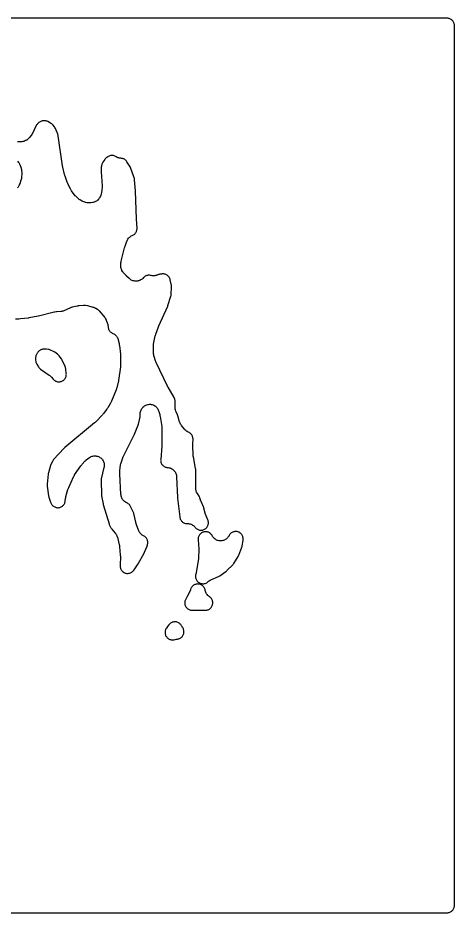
# Model space of a CAD drawing. Header units: millimetres. Extents: x 0 to 300, y 0 to 300.
# Drawn here: x 153.9 to 300.1, y -0.1 to 300.1 of the extents above; entities that cross this region are included whole.
import ezdxf

# ---------------------------------------------------------------- set-up
doc = ezdxf.new("R2010")
doc.units = ezdxf.units.MM
doc.layers.add('CUT', color=7, linetype='CONTINUOUS')

msp = doc.modelspace()

# ---------------------------------------------------------------- linework, layer by layer
at = {"layer": 'CUT'}
for points in [[(2.4114, 300.1485), (297.5886, 300.1485), (297.8947, 300.1335), (298.1371, 300.0975), (298.3748, 300.038), (298.6056, 299.9554), (298.8271, 299.8507), (299.0373, 299.7247), (299.2341, 299.5787), (299.4156, 299.4142), (299.5802, 299.2326), (299.7262, 299.0358), (299.8521, 298.8256), (299.9569, 298.6041), (300.0395, 298.3734), (300.099, 298.1357), (300.135, 297.8933), (300.15, 297.5872), (300.15, 297.0112), (300.15, 2.4114), (300.1379, 2.1654), (300.135, 2.1053), (300.099, 1.8629), (300.0395, 1.6252), (299.9569, 1.3944), (299.8521, 1.1729), (299.7262, 0.9627), (299.5802, 0.7659), (299.4156, 0.5844), (299.2341, 0.4198), (299.0373, 0.2738), (298.8271, 0.1479), (298.6056, 0.0431), (298.3748, -0.0395), (298.1371, -0.099), (297.8947, -0.135), (297.5886, -0.15), (297.073, -0.15), (2.4114, -0.15)], [(153.1263, 199.1817), (153.972, 199.2216), (154.2448, 199.2495), (154.7198, 199.3246), (157.4199, 199.5666), (157.6621, 199.6003), (160.6772, 200.1716), (160.7065, 200.1774), (160.7118, 200.1784), (160.8346, 200.2065), (166.0899, 201.5461), (166.2816, 201.5896), (166.3161, 201.5965), (166.7053, 201.6532), (166.7402, 201.6565), (166.9366, 201.6694), (168.2764, 201.7227), (168.5038, 201.7422), (168.7284, 201.7823), (168.9484, 201.8427), (169.162, 201.9229), (171.6745, 202.9998), (171.8783, 203.0802), (172.0183, 203.1307), (172.2265, 203.1991), (172.7096, 203.3422), (173.7274, 203.5658), (173.9976, 203.6149), (174.1821, 203.6415), (174.4552, 203.6706), (175.8465, 203.7679), (176.007, 203.7756), (176.0358, 203.7764), (176.3571, 203.7713), (176.3858, 203.7696), (176.546, 203.7567), (177.1953, 203.6904), (177.2052, 203.6878), (179.0756, 203.1571), (179.2453, 203.1046), (179.2755, 203.0945), (179.5798, 202.976), (179.8715, 202.8293), (179.8992, 202.8137), (180.0519, 202.7227), (180.5496, 202.4101), (180.6916, 202.3164), (180.7166, 202.299), (180.8987, 202.1601), (181.0302, 202.0365), (181.0529, 202.0129), (181.1769, 201.8778), (183.0934, 199.6846), (183.215, 199.4454), (183.2277, 199.4174), (183.2948, 199.2593), (183.86, 197.8386), (183.9241, 197.6652), (183.9348, 197.6339), (184.0287, 197.3073), (184.09, 196.973), (184.0943, 196.9403), (184.1142, 196.7565), (184.1398, 196.4479), (184.1731, 196.1986), (184.2314, 195.9539), (184.3139, 195.7163), (184.4199, 195.4882), (184.5483, 195.272), (184.6977, 195.0697), (184.8667, 194.8834), (185.0536, 194.7151), (185.2564, 194.5664), (185.4732, 194.4389), (185.7017, 194.3337), (185.7639, 194.3088), (186.0301, 194.1715), (186.2819, 194.0095), (186.5173, 193.8244), (186.7339, 193.6176), (186.9299, 193.3912), (187.1035, 193.1472), (187.2531, 192.8878), (187.3774, 192.6153), (187.4845, 192.3051), (187.4935, 192.2744), (187.5396, 192.1019), (187.8304, 190.8996), (187.8766, 190.6802), (187.9034, 190.5304), (187.9364, 190.3086), (188.2816, 187.3889), (188.3002, 187.1834), (188.309, 187.0435), (188.3162, 186.8373), (188.339, 183.851), (188.3317, 183.587), (188.3204, 183.4082), (188.2946, 183.1454), (187.6789, 178.5535), (187.6403, 178.3209), (187.6091, 178.1639), (187.5559, 177.9342), (187.0613, 176.0679), (186.9885, 175.8264), (186.9336, 175.6643), (186.8448, 175.4283), (185.2376, 171.5581), (185.1309, 171.3241), (185.0531, 171.1679), (184.9306, 170.9418), (184.0173, 169.3858), (183.9121, 169.2171), (183.8376, 169.1044), (183.7236, 168.9414), (182.6438, 167.4816), (182.4964, 167.295), (182.3924, 167.1716), (182.2334, 166.9947), (180.0232, 164.6866), (179.8707, 164.5362), (179.7642, 164.437), (179.6033, 164.2955), (169.6299, 156.018), (169.398, 155.799), (165.8799, 152.0256), (165.716, 151.8307), (165.5728, 151.6203), (165.4517, 151.3963), (164.9477, 150.3386), (164.8662, 150.1477), (164.8009, 149.9507), (164.1158, 147.556), (164.0646, 147.3417), (164.0325, 147.1236), (163.6823, 143.7114), (163.6697, 143.5031), (163.6745, 143.2945), (163.6967, 143.087), (164.1832, 139.8288), (164.2257, 139.611), (164.2873, 139.3978), (164.8462, 137.7436), (164.9425, 137.5012), (165.0326, 137.3048), (165.1478, 137.0836), (165.2845, 136.8749), (165.4412, 136.6809), (165.6166, 136.5035), (165.8087, 136.3445), (166.0157, 136.2054), (166.2356, 136.0876), (166.4661, 135.9923), (166.7049, 135.9204), (166.9497, 135.8727), (167.1981, 135.8497), (167.4475, 135.8515), (167.6955, 135.8781), (167.9396, 135.9293), (168.1774, 136.0046), (168.4065, 136.1032), (168.6246, 136.2241), (168.8296, 136.3662), (169.0194, 136.528), (169.1922, 136.7079), (169.3462, 136.9041), (169.4798, 137.1147), (169.5918, 137.3376), (169.681, 137.5705), (169.7466, 137.8111), (169.7661, 137.9269), (169.7876, 138.0431), (169.915, 138.9893), (169.9307, 139.1773), (169.973, 139.3882), (169.9795, 139.4148), (170.0189, 139.5631), (170.6958, 141.9172), (170.7801, 142.1752), (170.8437, 142.348), (170.9465, 142.5992), (172.5786, 146.2077), (172.65, 146.3566), (172.6633, 146.3829), (172.8253, 146.6706), (172.8409, 146.6957), (172.9313, 146.8339), (175.037, 149.9058), (175.1849, 150.1068), (175.2897, 150.2398), (175.4507, 150.4306), (176.356, 151.434), (176.4835, 151.5685), (176.5069, 151.5919), (176.781, 151.8412), (176.8066, 151.8622), (176.9526, 151.9764), (177.7444, 152.5647), (177.8939, 152.6702), (177.921, 152.6884), (178.2091, 152.8617), (178.4861, 152.9934), (178.7746, 153.0975), (179.0719, 153.173), (179.3751, 153.2192), (179.6814, 153.2356), (179.9878, 153.2221), (180.2915, 153.1789), (180.5894, 153.1062), (180.8789, 153.0049), (181.1572, 152.8758), (181.4215, 152.7203), (181.6695, 152.5398), (181.8987, 152.3359), (182.1069, 152.1107), (182.2922, 151.8663), (182.4528, 151.605), (182.5872, 151.3293), (182.6941, 151.0418), (182.7725, 150.7453), (182.8216, 150.4425), (182.841, 150.1364), (182.8305, 149.8299), (182.7863, 149.4966), (182.7804, 149.4645), (182.7432, 149.2854), (181.8618, 145.5116), (181.8228, 145.3059), (181.8011, 145.0976), (181.7969, 144.8882), (181.8993, 140.2199), (181.9129, 140.0087), (181.9444, 139.7994), (182.4528, 137.1739), (182.5123, 136.9321), (184.4623, 130.4207), (184.5448, 130.188), (184.6498, 129.9644), (185.1175, 129.0848), (185.2565, 128.8541), (185.4196, 128.6398), (186.5281, 127.3349), (186.6355, 127.2024), (186.6541, 127.1783), (186.8345, 126.922), (186.9772, 126.6742), (187.0967, 126.4144), (187.2014, 126.119), (187.2102, 126.0898), (187.2561, 125.9256), (187.901, 123.3947), (187.9367, 123.241), (187.9425, 123.2134), (187.9944, 122.9024), (187.9979, 122.8744), (188.014, 122.7175), (188.2357, 119.9946), (188.2461, 119.8106), (188.2501, 119.6855), (188.2515, 119.5012), (188.2015, 116.5725), (188.1938, 116.3978), (188.1953, 116.1491), (188.2215, 115.9018), (188.2721, 115.6584), (188.3466, 115.4212), (188.4444, 115.1925), (188.5643, 114.9747), (188.7053, 114.7699), (188.866, 114.5801), (189.0447, 114.4072), (189.2397, 114.2529), (189.4491, 114.1188), (189.6708, 114.0061), (189.9025, 113.916), (190.1421, 113.8494), (190.3871, 113.8069), (190.6351, 113.7889), (190.8837, 113.7957), (191.1303, 113.8271), (191.3727, 113.8829), (191.6082, 113.9624), (191.8348, 114.065), (192.05, 114.1896), (192.2517, 114.3349), (192.4381, 114.4996), (192.6071, 114.682), (192.6965, 114.7886), (192.852, 114.9948), (194.2199, 117.0184), (194.3411, 117.2171), (196.2192, 120.6448), (196.3355, 120.8872), (197.1943, 122.9551), (197.259, 123.1288), (197.3106, 123.3068), (197.3749, 123.5633), (197.4223, 123.8012), (197.4464, 124.0426), (197.4471, 124.2851), (197.4242, 124.5266), (197.3781, 124.7648), (197.309, 124.9973), (197.2178, 125.2221), (197.1052, 125.4369), (196.9723, 125.6399), (196.8204, 125.829), (196.6509, 126.0024), (196.4653, 126.1587), (196.2655, 126.2962), (196.0533, 126.4137), (195.8388, 126.5192), (195.5857, 126.675), (195.3484, 126.8539), (195.1292, 127.0545), (194.9298, 127.2748), (194.7521, 127.513), (194.5976, 127.7668), (194.4554, 128.0598), (194.4429, 128.089), (194.377, 128.2534), (193.5647, 130.4281), (193.5183, 130.5597), (193.5105, 130.5834), (193.4326, 130.8511), (193.4265, 130.8753), (193.3951, 131.0112), (192.7944, 133.8472), (192.7437, 134.0461), (192.6768, 134.2401), (192.5942, 134.428), (191.7003, 136.2548), (191.5797, 136.4731), (191.4379, 136.6782), (191.2764, 136.8682), (191.0967, 137.0412), (190.9007, 137.1954), (190.6904, 137.3293), (190.4677, 137.4416), (190.1995, 137.5605), (189.9254, 137.716), (189.669, 137.8976), (189.4319, 138.1038), (189.2167, 138.3327), (189.0253, 138.5819), (188.8598, 138.849), (188.7217, 139.1312), (188.6125, 139.4259), (188.5333, 139.7299), (188.4801, 140.0702), (188.4766, 140.1035), (188.4617, 140.2903), (188.082, 147.183), (188.0767, 147.4416), (188.0791, 147.617), (188.0916, 147.8754), (188.2404, 149.6643), (188.2634, 149.8715), (188.2685, 149.9083), (188.349, 150.3173), (188.3582, 150.3533), (188.4153, 150.5538), (189.0386, 152.531), (189.0869, 152.6741), (189.0961, 152.6995), (189.2098, 152.9792), (189.2209, 153.0038), (189.2861, 153.14), (192.8723, 160.2618), (192.9727, 160.4884), (194.2919, 163.9167), (194.3549, 164.1017), (194.4033, 164.2911), (194.8431, 166.3452), (194.8768, 166.5397), (194.895, 166.7363), (194.9336, 167.463), (194.9474, 167.642), (194.9507, 167.6747), (195.0003, 168.0049), (195.0746, 168.3003), (195.1771, 168.5872), (195.3068, 168.8628), (195.4626, 169.1246), (195.6431, 169.37), (195.8464, 169.5969), (196.0707, 169.803), (196.3139, 169.9864), (196.5737, 170.1455), (196.8477, 170.2787), (197.1333, 170.3847), (197.4278, 170.4626), (197.7284, 170.5117), (198.0324, 170.5314), (198.3369, 170.5217), (198.639, 170.4825), (198.9359, 170.4142), (199.2248, 170.3176), (199.503, 170.1935), (199.7678, 170.043), (200.0169, 169.8676), (200.2479, 169.669), (200.4585, 169.4489), (200.6469, 169.2095), (200.8112, 168.953), (200.9499, 168.6817), (201.0725, 168.3712), (201.0829, 168.3404), (201.1371, 168.167), (201.4447, 167.0933), (201.5021, 166.8666), (201.5362, 166.7116), (201.5793, 166.4818), (202.1078, 163.0824), (202.1267, 162.9436), (202.1296, 162.9187), (202.1519, 162.6396), (202.153, 162.6145), (202.1563, 162.4745), (202.1831, 156.9514), (202.1799, 156.7777), (202.175, 156.6597), (202.1638, 156.4864), (201.7715, 152.0305), (201.762, 151.7835), (201.777, 151.5368), (201.8162, 151.2928), (201.8794, 151.0538), (201.9658, 150.8222), (202.0747, 150.6003), (202.205, 150.3902), (202.3554, 150.1941), (202.5244, 150.0137), (202.7104, 149.8509), (202.9116, 149.7073), (203.1259, 149.5842), (203.3514, 149.4829), (203.5858, 149.4044), (203.8268, 149.3494), (204.072, 149.3185), (204.3367, 149.2983), (204.6351, 149.2464), (204.9271, 149.166), (205.2101, 149.0578), (205.4813, 148.923), (205.7383, 148.7627), (205.9786, 148.5784), (206.2002, 148.3718), (206.4008, 148.1449), (206.5787, 147.8998), (206.7321, 147.6387), (206.8598, 147.364), (206.9604, 147.0783), (207.033, 146.7843), (207.0813, 146.4558), (207.0845, 146.4237), (207.0978, 146.2435), (207.4456, 139.2356), (207.4473, 139.206), (207.4476, 139.2007), (207.4584, 139.0764), (208.1669, 132.739), (208.2077, 132.4891), (208.2736, 132.2446), (208.3639, 132.0081), (208.4776, 131.7819), (208.6137, 131.5684), (208.7706, 131.3697), (208.9469, 131.1879), (209.1406, 131.0249), (209.3498, 130.8823), (209.5724, 130.7616), (209.806, 130.664), (210.0483, 130.5906), (210.2968, 130.542), (210.5489, 130.5188), (210.7966, 130.5212), (210.7446, 130.5206), (211.0744, 130.5089), (211.3728, 130.4695), (211.6661, 130.4018), (211.9515, 130.3063), (212.2266, 130.184), (212.4887, 130.036), (212.7354, 129.8636), (212.9645, 129.6684), (213.1739, 129.4522), (213.3391, 129.2452), (213.502, 129.0605), (213.6824, 128.8928), (213.8783, 128.7436), (214.088, 128.6144), (214.3094, 128.5064), (214.5404, 128.4208), (214.7786, 128.3583), (215.0219, 128.3196), (215.2677, 128.305), (215.5138, 128.3146), (215.7578, 128.3484), (215.9973, 128.4061), (216.2299, 128.487), (216.4534, 128.5905), (216.6657, 128.7154), (216.8646, 128.8606), (217.0483, 129.0247), (217.2149, 129.2061), (217.3629, 129.403), (217.4908, 129.6135), (217.5974, 129.8355), (217.6816, 130.067), (217.7426, 130.3056), (217.7798, 130.5491), (217.7929, 130.795), (217.7818, 131.0411), (217.7465, 131.2848), (217.6873, 131.5239), (217.6049, 131.756), (216.7421, 133.8532), (216.6877, 133.9936), (216.6784, 134.0189), (216.5865, 134.3057), (216.5794, 134.3317), (216.5421, 134.4777), (216.2651, 135.6628), (216.1951, 135.906), (216.1009, 136.1409), (215.3034, 137.8696), (215.241, 138.0128), (215.2303, 138.0386), (215.1236, 138.3321), (215.1151, 138.3588), (215.071, 138.5086), (214.933, 139.0161), (214.8564, 139.251), (214.757, 139.4773), (214.6358, 139.6926), (214.0817, 140.5721), (213.9917, 140.7226), (213.9763, 140.7499), (213.8307, 141.0375), (213.7229, 141.3112), (213.6412, 141.5937), (213.5862, 141.8827), (213.5558, 142.2036), (213.5543, 142.2349), (213.5501, 142.4102), (213.5445, 148.4964), (213.5327, 148.7366), (213.4979, 148.9745), (212.7312, 152.8907), (212.7071, 153.0269), (212.7032, 153.0514), (212.6702, 153.3261), (212.6682, 153.3508), (212.6593, 153.4889), (212.5098, 156.7547), (212.5062, 156.9754), (212.5082, 157.1252), (212.5176, 157.3458), (212.6142, 158.6855), (212.6199, 158.9276), (212.6022, 159.1692), (212.5611, 159.4079), (212.4972, 159.6415), (212.4109, 159.8679), (212.3031, 160.0848), (212.1749, 160.2903), (212.0273, 160.4824), (211.8619, 160.6593), (211.6801, 160.8194), (211.4837, 160.9611), (211.2745, 161.0832), (211.0545, 161.1844), (210.9771, 161.2156), (210.6893, 161.3677), (210.4188, 161.5489), (210.1685, 161.757), (209.9191, 162.0123), (209.8962, 162.0383), (209.7717, 162.1874), (208.7692, 163.4526), (208.6623, 163.5942), (208.6438, 163.62), (208.4664, 163.8936), (208.3288, 164.1574), (208.2059, 164.4595), (208.1954, 164.4894), (208.1404, 164.6581), (207.5335, 166.6807), (207.4104, 167.0066), (206.9273, 168.0573), (206.847, 168.2452), (206.8336, 168.279), (206.7148, 168.6351), (206.6424, 168.9698), (206.6034, 169.3431), (206.6016, 169.3795), (206.5971, 169.5837), (206.6065, 171.5033), (206.5937, 171.7687), (206.5528, 172.0311), (206.4843, 172.2878), (206.3889, 172.5357), (206.2678, 172.7721), (204.2401, 176.2599), (204.1649, 176.3956), (204.1158, 176.4888), (204.0463, 176.6275), (200.2765, 184.5551), (200.1882, 184.7558), (200.1322, 184.8937), (200.0558, 185.0992), (199.5763, 186.5133), (199.5189, 186.698), (199.5095, 186.7313), (199.4306, 187.0779), (199.3879, 187.4309), (199.3855, 187.4653), (199.3771, 187.6586), (199.3392, 189.8427), (199.3412, 190.0457), (199.3425, 190.0818), (199.3793, 190.4858), (199.3846, 190.5217), (199.4193, 190.7216), (199.9821, 193.51), (200.0126, 193.6476), (200.0185, 193.6722), (200.095, 193.9437), (200.1027, 193.9677), (200.1485, 194.1011), (201.0224, 196.498), (201.0723, 196.6275), (201.1079, 196.7149), (201.1626, 196.8425), (204.127, 203.4159), (204.2287, 203.6806), (205.2282, 206.799), (205.2854, 207.0085), (205.3242, 207.2221), (205.3444, 207.4384), (205.455, 209.6721), (205.4562, 209.8927), (205.4379, 210.1125), (205.4004, 210.3299), (204.9711, 212.293), (204.9083, 212.5257), (204.8234, 212.7513), (204.7172, 212.9677), (204.5906, 213.1728), (204.4448, 213.3648), (204.2813, 213.5419), (204.1014, 213.7024), (203.907, 213.8448), (203.6997, 213.9678), (203.4815, 214.0703), (203.2545, 214.1513), (203.0208, 214.2101), (202.7824, 214.2461), (202.5417, 214.2589), (202.3009, 214.2486), (202.098, 214.23), (202.0666, 214.2286), (201.948, 214.2261), (201.73, 214.212), (201.514, 214.1789), (201.3017, 214.1271), (201.0948, 214.0569), (200.5732, 213.8542), (200.4072, 213.7942), (200.3773, 213.7841), (200.0653, 213.6956), (199.7743, 213.6419), (199.4796, 213.6158), (199.1837, 213.6175), (198.8892, 213.6471), (198.5989, 213.7041), (198.5607, 213.7154), (198.3172, 213.7745), (198.0689, 213.809), (197.8185, 213.8183), (197.5683, 213.8026), (197.321, 213.7619), (197.0791, 213.6966), (196.8448, 213.6075), (196.6207, 213.4953), (196.4089, 213.3613), (196.2116, 213.2067), (196.0308, 213.0332), (195.7638, 212.7498), (195.5455, 212.558), (195.3094, 212.3865), (195.0584, 212.2377), (194.7693, 212.1008), (194.7549, 212.0947), (194.5124, 212.003), (194.4983, 211.9983), (194.2605, 211.9272), (193.9568, 211.8636), (193.6584, 211.8304), (193.3581, 211.8258), (193.0588, 211.8499), (192.7632, 211.9024), (192.4739, 211.9828), (192.1935, 212.0905), (191.9248, 212.2244), (191.67, 212.3833), (191.4087, 212.5834), (191.3842, 212.604), (191.2502, 212.7227), (190.3643, 213.5461), (190.2526, 213.6543), (190.1782, 213.7294), (190.0711, 213.8421), (189.3571, 214.6256), (189.2256, 214.7779), (189.2029, 214.8057), (188.9845, 215.104), (188.7994, 215.4241), (188.7832, 215.4561), (188.6995, 215.632), (188.6355, 215.7861), (188.6242, 215.8151), (188.5222, 216.1187), (188.4552, 216.4031), (188.415, 216.6925), (188.4005, 217.0124), (188.4005, 217.0436), (188.4047, 217.2177), (188.4304, 217.7572), (188.4439, 217.943), (188.4472, 217.9761), (188.5017, 218.3445), (188.5082, 218.3772), (188.5491, 218.5589), (189.683, 223.0679), (189.7336, 223.2499), (189.7712, 223.3727), (189.831, 223.5519), (190.4342, 225.2194), (190.4996, 225.3873), (190.512, 225.417), (190.654, 225.7162), (190.8092, 225.9754), (190.9885, 226.2186), (191.1904, 226.4434), (191.4129, 226.6478), (191.6539, 226.83), (191.9114, 226.9881), (192.1828, 227.1209), (192.2336, 227.1399), (192.4589, 227.2372), (192.6736, 227.3562), (192.8756, 227.4957), (193.063, 227.6542), (193.2339, 227.8304), (193.3866, 228.0225), (193.5199, 228.2287), (193.6322, 228.4469), (193.7226, 228.6751), (193.7902, 228.911), (193.8344, 229.1525), (193.8546, 229.3971), (193.8508, 229.6425), (193.6584, 232.6107), (193.6548, 232.6737), (193.6528, 232.7166), (193.6503, 232.7796), (193.3625, 242.0379), (193.3614, 242.0668), (193.3612, 242.0721), (193.3531, 242.1937), (193.0167, 245.8637), (192.9883, 246.0747), (192.942, 246.2826), (192.8781, 246.4858), (191.6099, 249.9925), (191.5044, 250.2413), (191.3727, 250.4772), (190.4808, 251.8894), (190.3399, 252.0899), (190.1801, 252.2757), (190.0028, 252.445), (189.8098, 252.5961), (189.603, 252.7276), (189.3842, 252.8381), (189.1557, 252.9268), (188.9196, 252.9926), (188.6782, 253.035), (188.4338, 253.0535), (188.3092, 253.0569), (188.0106, 253.0936), (187.7168, 253.1587), (187.4306, 253.2516), (187.1546, 253.3715), (186.8913, 253.5171), (186.8386, 253.5532), (186.6252, 253.6843), (186.3996, 253.7935), (186.1643, 253.8794), (185.9216, 253.9415), (185.6739, 253.9789), (185.4237, 253.9913), (185.1735, 253.9786), (184.9258, 253.941), (184.6831, 253.8787), (184.4479, 253.7925), (184.2225, 253.6831), (184.0092, 253.5518), (183.6694, 253.3183), (183.4834, 253.1773), (183.3114, 253.0196), (183.1548, 252.8465), (183.0151, 252.6596), (182.4254, 251.7887), (182.2924, 251.5689), (182.1828, 251.3366), (182.0975, 251.0942), (181.9365, 250.5485), (181.8861, 250.347), (181.8526, 250.1421), (181.8361, 249.9351), (181.7946, 248.8285), (181.7985, 248.5664), (182.12, 243.7995), (182.1284, 243.5822), (182.1297, 243.4345), (182.1255, 243.217), (182.0945, 242.5823), (182.0817, 242.4057), (182.0787, 242.3741), (182.0282, 242.0236), (182.0222, 241.9925), (181.9845, 241.8194), (181.7677, 240.9241), (181.7136, 240.7249), (181.7029, 240.6897), (181.5737, 240.3331), (181.4208, 240.0228), (181.2167, 239.7031), (181.1953, 239.6732), (181.0702, 239.509), (181.0194, 239.4458), (180.9078, 239.3137), (180.8873, 239.2905), (180.6658, 239.0623), (180.4454, 238.8735), (180.2086, 238.7059), (179.9573, 238.5608), (179.6937, 238.4396), (179.42, 238.3431), (179.1116, 238.2654), (179.0813, 238.2592), (178.911, 238.2287), (178.3411, 238.14), (178.1287, 238.1131), (178.0907, 238.1094), (177.6977, 238.0936), (177.3054, 238.1227), (177.2676, 238.1276), (177.0562, 238.1617), (176.6175, 238.2452), (176.4252, 238.2871), (176.3911, 238.2955), (176.0449, 238.4), (175.7115, 238.5402), (175.6799, 238.5555), (175.5051, 238.6459), (174.8826, 238.9885), (174.7413, 239.0703), (174.7164, 239.0854), (174.4672, 239.2524), (174.2334, 239.4404), (174.2115, 239.4596), (174.0912, 239.5699), (173.2785, 240.3491), (173.1504, 240.4779), (173.1281, 240.5015), (172.8915, 240.7769), (172.8716, 240.8025), (172.7635, 240.9486), (171.8939, 242.1856), (171.7458, 242.4134), (171.6509, 242.5715), (171.5197, 242.8094), (170.6916, 244.4487), (170.5962, 244.6523), (170.5357, 244.7924), (170.4528, 245.0013), (169.7027, 247.0697), (169.6375, 247.2663), (169.597, 247.401), (169.5427, 247.6009), (168.9569, 250.0222), (168.9187, 250.1983), (168.8957, 250.3185), (168.866, 250.4963), (167.4349, 260.5602), (167.3951, 260.7732), (167.337, 260.9819), (167.2611, 261.1848), (166.4577, 263.0781), (166.3277, 263.3405), (166.1679, 263.586), (165.7473, 264.1558), (165.6037, 264.333), (165.4445, 264.4963), (165.271, 264.6444), (165.0849, 264.7761), (164.8874, 264.8903), (163.967, 265.368), (163.7472, 265.4689), (163.5188, 265.5481), (163.2837, 265.6048), (163.0443, 265.6386), (162.8177, 265.6594), (162.5618, 265.6698), (162.3061, 265.6539), (162.0533, 265.6119), (161.8062, 265.5443), (161.5673, 265.4518), (161.3392, 265.3353), (161.1241, 265.196), (160.9245, 265.0355), (160.6391, 264.7809), (160.471, 264.616), (160.3191, 264.4361), (160.1848, 264.2426), (160.0693, 264.0374), (158.646, 261.2032), (158.5524, 261.0285), (158.5349, 260.9977), (158.3207, 260.6644), (158.3, 260.6357), (158.18, 260.478), (157.8108, 260.0185), (157.7051, 259.8927), (157.6857, 259.8706), (157.4766, 259.6526), (157.2691, 259.4711), (157.0251, 259.2929), (157.0006, 259.2766), (156.8618, 259.1886), (156.6876, 259.0833), (156.5198, 258.9878), (156.4894, 258.9715), (156.1684, 258.8203), (155.8629, 258.7132), (155.5481, 258.638), (155.1963, 258.5916), (155.1619, 258.5888), (154.9691, 258.5784), (154.5239, 258.5658), (154.3691, 258.5646), (154.3414, 258.565), (154.0573, 258.5804), (153.789, 258.6173)], [(153.7989, 252.1368), (154.048, 251.8007), (154.0686, 251.7695), (154.1787, 251.5916), (154.3913, 251.2256), (154.4897, 251.0451), (154.5063, 251.0124), (154.6726, 250.6366), (154.6856, 250.6023), (154.7531, 250.4081), (154.9553, 249.77), (154.999, 249.6215), (155.0063, 249.5948), (155.0752, 249.2929), (155.0802, 249.2657), (155.1053, 249.1128), (155.1609, 248.7232), (155.1829, 248.5347), (155.186, 248.501), (155.2014, 248.122), (155.2011, 248.0881), (155.1944, 247.8985), (155.1193, 246.662), (155.1061, 246.5021), (155.1032, 246.4736), (155.0602, 246.1818), (154.9925, 245.8948), (154.9847, 245.8672), (154.9379, 245.7138), (154.552, 244.5389), (154.4954, 244.3787), (154.4846, 244.3503), (154.3499, 244.0385), (154.3365, 244.0112), (154.2587, 243.8602), (154.1039, 243.5758), (154.014, 243.4198), (153.9973, 243.3923), (153.7957, 243.0941)]]:
    msp.add_lwpolyline(points, dxfattribs=at)
for points in [[(159.9454, 184.6713), (160.0208, 184.4335), (160.1194, 184.2044), (160.2404, 183.9863), (160.8204, 183.0535), (160.965, 182.8454), (161.13, 182.6529), (161.3135, 182.4781), (161.5138, 182.3228), (164.4365, 180.2856), (164.5629, 180.1935), (164.5851, 180.1766), (164.8064, 179.9931), (165.0117, 179.7919), (165.0308, 179.7715), (165.1354, 179.6553), (165.753, 178.9395), (165.9216, 178.7624), (166.1067, 178.6026), (166.3065, 178.4616), (166.5192, 178.3409), (166.7426, 178.2415), (166.9747, 178.1644), (167.2131, 178.1104), (167.4558, 178.0799), (167.7002, 178.0732), (167.9441, 178.0905), (168.1852, 178.1315), (168.4211, 178.1959), (168.6496, 178.283), (168.8685, 178.392), (169.0757, 178.5219), (169.2692, 178.6714), (169.4471, 178.839), (169.6079, 179.0233), (169.7499, 179.2224), (169.8717, 179.4344), (169.9723, 179.6573), (170.0505, 179.889), (170.1058, 180.1272), (170.1376, 180.3696), (170.1455, 180.614), (170.1295, 180.858), (169.9491, 182.4281), (169.9067, 182.6814), (169.8385, 182.929), (169.7453, 183.1683), (168.7902, 185.2914), (168.6556, 185.5493), (168.492, 185.7898), (167.6858, 186.8381), (167.547, 187.0033), (167.3945, 187.156), (167.2293, 187.2949), (166.3312, 187.9864), (166.0843, 188.1541), (165.8191, 188.2911), (164.8003, 188.7427), (164.6037, 188.8201), (164.4012, 188.8806), (164.1943, 188.9238), (163.4998, 189.0384), (163.2351, 189.0678), (162.9687, 189.0687), (162.7037, 189.0414), (162.2541, 188.9705), (162.034, 188.9256), (161.8188, 188.8612), (161.6102, 188.7776), (161.41, 188.6757), (161.254, 188.5872), (161.0608, 188.4657), (160.8795, 188.3271), (160.7116, 188.1725), (160.5585, 188.0032), (160.4214, 187.8207), (160.3333, 187.6914), (160.198, 187.4689), (160.0866, 187.2336), (160.0003, 186.9879), (159.94, 186.7345), (159.8379, 186.1782), (159.8027, 185.8984), (159.7993, 185.6165), (159.8276, 185.3359), (159.8942, 184.9155)], [(221.1807, 112.7887), (221.3825, 112.8914), (221.5742, 113.0119), (223.6572, 114.4575), (223.8358, 114.5937), (224.0014, 114.7454), (225.9155, 116.6633), (226.0942, 116.8626), (226.2506, 117.0799), (227.7588, 119.4322), (227.8905, 119.664), (227.9968, 119.9085), (228.9807, 122.5484), (229.054, 122.7785), (229.1048, 123.0145), (229.402, 124.8159), (229.4291, 125.0469), (229.4346, 125.2795), (229.4316, 125.4159), (229.414, 125.6606), (229.3725, 125.9024), (229.3075, 126.1389), (229.2197, 126.368), (229.1098, 126.5873), (228.979, 126.7948), (228.8284, 126.9885), (228.6596, 127.1665), (228.4742, 127.3271), (228.2739, 127.4687), (228.0607, 127.5901), (227.8366, 127.6899), (227.6038, 127.7673), (227.3646, 127.8216), (227.1212, 127.8521), (226.876, 127.8586), (226.6313, 127.8411), (226.3895, 127.7996), (226.1529, 127.7347), (225.9239, 127.6469), (225.7045, 127.5371), (225.497, 127.4063), (225.3033, 127.2557), (225.1253, 127.087), (224.9646, 126.9016), (224.823, 126.7013), (224.7016, 126.4881), (224.6845, 126.4544), (224.5201, 126.1651), (224.3453, 125.9168), (224.1475, 125.6866), (223.9283, 125.4765), (223.6899, 125.2885), (223.4345, 125.1244), (223.1644, 124.9856), (222.8823, 124.8736), (222.5906, 124.7893), (222.2922, 124.7335), (221.9898, 124.7067), (221.6862, 124.7092), (221.3843, 124.741), (221.0868, 124.8018), (220.7966, 124.8909), (220.5163, 125.0076), (220.2486, 125.1508), (219.996, 125.3192), (219.7607, 125.5111), (219.5451, 125.7248), (219.351, 125.9583), (219.1804, 126.2094), (219.0275, 126.4892), (218.9012, 126.6958), (218.7555, 126.8893), (218.5917, 127.0678), (218.4114, 127.2296), (218.2163, 127.3731), (218.0082, 127.4972), (217.7891, 127.6005), (217.5611, 127.6821), (217.3262, 127.7412), (217.0867, 127.7774), (216.8448, 127.7902), (216.6028, 127.7795), (216.3629, 127.7454), (216.1275, 127.6883), (215.8988, 127.6087), (215.6788, 127.5074), (215.4696, 127.3852), (215.2733, 127.2433), (215.0916, 127.0831), (214.9262, 126.9061), (214.7788, 126.7139), (214.6507, 126.5083), (214.543, 126.2913), (214.4569, 126.0649), (214.3931, 125.8313), (214.3522, 125.5925), (214.3345, 125.3509), (214.3404, 125.1088), (214.5694, 121.9617), (214.5789, 121.743), (214.581, 121.5944), (214.5777, 121.3755), (214.4869, 119.3188), (214.4707, 119.0992), (214.4554, 118.9505), (214.4263, 118.7322), (213.665, 114.0623), (213.6368, 113.9096), (213.6312, 113.8823), (213.556, 113.5809), (213.5436, 113.5385), (213.4855, 113.2973), (213.4516, 113.0515), (213.4423, 112.8036), (213.4575, 112.556), (213.4973, 112.3111), (213.5611, 112.0713), (213.6483, 111.8391), (213.7582, 111.6166), (213.8895, 111.4062), (214.0411, 111.2097), (214.2114, 111.0293), (214.3988, 110.8667), (214.6013, 110.7234), (214.817, 110.6009), (215.0439, 110.5003), (215.2795, 110.4228), (215.5217, 110.369), (215.7681, 110.3395), (216.0161, 110.3345), (216.2634, 110.3542), (216.5076, 110.3982), (216.7462, 110.4663), (216.9769, 110.5576), (217.1973, 110.6714), (217.4054, 110.8065), (217.5992, 110.9615), (217.811, 111.149), (218.0652, 111.3324), (218.3624, 111.5046), (218.3921, 111.5199), (218.5604, 111.6013)], [(216.2278, 109.2324), (216.0758, 109.4197), (215.9064, 109.5915), (215.7212, 109.7462), (215.522, 109.8823), (215.3106, 109.9986), (215.089, 110.0939), (214.8592, 110.1675), (214.6234, 110.2185), (214.3838, 110.2466), (214.1425, 110.2514), (213.902, 110.233), (213.6643, 110.1915), (213.4317, 110.1272), (213.2065, 110.0408), (212.9906, 109.9332), (212.786, 109.8052), (212.5948, 109.6581), (212.4187, 109.4932), (212.2592, 109.3121), (212.118, 109.1165), (211.9962, 108.9082), (211.8951, 108.6892), (211.8288, 108.5251), (211.7436, 108.3303), (210.7448, 106.213), (210.6722, 106.0674), (210.6208, 105.9696), (210.5419, 105.8273), (210.1785, 105.2035), (210.0657, 104.9861), (209.9747, 104.7586), (209.9064, 104.5234), (209.8615, 104.2826), (209.8403, 104.0385), (209.8431, 103.7936), (209.8699, 103.5501), (209.9204, 103.3104), (209.9941, 103.0768), (210.0903, 102.8515), (210.2081, 102.6368), (210.3464, 102.4346), (210.5037, 102.2468), (210.6787, 102.0754), (210.8697, 101.922), (211.0747, 101.7879), (211.2918, 101.6746), (211.5191, 101.5831), (211.7541, 101.5142), (211.9948, 101.4687), (212.2388, 101.4469), (212.4838, 101.4491), (212.6033, 101.4561), (212.8101, 101.4609), (216.7153, 101.4401), (216.9625, 101.451), (217.2074, 101.4863), (217.4476, 101.5456), (217.6808, 101.6284), (217.9046, 101.7339), (218.117, 101.861), (218.3157, 102.0084), (218.4989, 102.1747), (218.6647, 102.3584), (218.8116, 102.5575), (218.9381, 102.7702), (219.0429, 102.9943), (219.125, 103.2277), (219.1837, 103.4681), (219.2183, 103.7131), (219.2286, 103.9603), (219.2143, 104.2074), (219.1757, 104.4518), (219.1131, 104.6912), (219.0272, 104.9232), (218.9188, 105.1456), (218.7888, 105.3562), (218.6388, 105.5529), (218.47, 105.7339), (218.2841, 105.8972), (218.1465, 105.9958), (218.147, 105.9965), (217.8172, 106.233), (217.582, 106.4402), (217.3686, 106.6697), (217.1792, 106.9193), (217.0154, 107.1865), (216.8792, 107.4688), (216.7716, 107.7631), (216.6939, 108.0667), (216.6846, 108.128), (216.6369, 108.3645), (216.5666, 108.5953), (216.4744, 108.8183), (216.3611, 109.0313)], [(207.9812, 97.1206), (207.7776, 97.25), (207.5626, 97.3592), (207.338, 97.4471), (207.106, 97.513), (206.8688, 97.5563), (206.6284, 97.5765), (206.3873, 97.5734), (206.1475, 97.5471), (205.9114, 97.4978), (205.6812, 97.4261), (205.4589, 97.3324), (205.2467, 97.2178), (205.0466, 97.0833), (204.8603, 96.9301), (204.6896, 96.7596), (204.5362, 96.5735), (203.9946, 95.8479), (203.9606, 95.8013), (203.9531, 95.7908), (203.9288, 95.7559), (203.6844, 95.3996), (203.5539, 95.1875), (203.4452, 94.9633), (203.3593, 94.7295), (203.2972, 94.4883), (203.2593, 94.2421), (203.2461, 93.9934), (203.2577, 93.7446), (203.2941, 93.4981), (203.3548, 93.2566), (203.4392, 93.0222), (203.5465, 92.7974), (203.6757, 92.5844), (203.8254, 92.3854), (203.9942, 92.2022), (204.1803, 92.0367), (204.382, 91.8905), (204.5973, 91.7652), (204.824, 91.6619), (205.0598, 91.5817), (205.3024, 91.5253), (205.5494, 91.4934), (205.7984, 91.4862), (206.0469, 91.5038), (206.2924, 91.546), (206.98, 91.7), (207.1367, 91.7316), (207.1649, 91.7367), (207.4031, 91.769), (207.6497, 91.8152), (207.8905, 91.8859), (208.1229, 91.9804), (208.3447, 92.0977), (208.5536, 92.2366), (208.7476, 92.3958), (208.9246, 92.5736), (209.0829, 92.7682), (209.2209, 92.9778), (209.3372, 93.2001), (209.4306, 93.4329), (209.5002, 93.674), (209.5453, 93.9208), (209.5655, 94.1709), (209.5604, 94.4217), (209.5303, 94.6708), (209.4753, 94.9156), (209.3961, 95.1537), (209.2934, 95.3826), (209.1683, 95.6001), (209.022, 95.8039), (208.9931, 95.8402), (208.8235, 96.103), (208.7644, 96.2184), (208.6441, 96.4275), (208.5043, 96.624), (208.3462, 96.8061), (208.1713, 96.9722)]]:
    msp.add_lwpolyline(points, close=True, dxfattribs=at)

doc.saveas('drawing.dxf')
